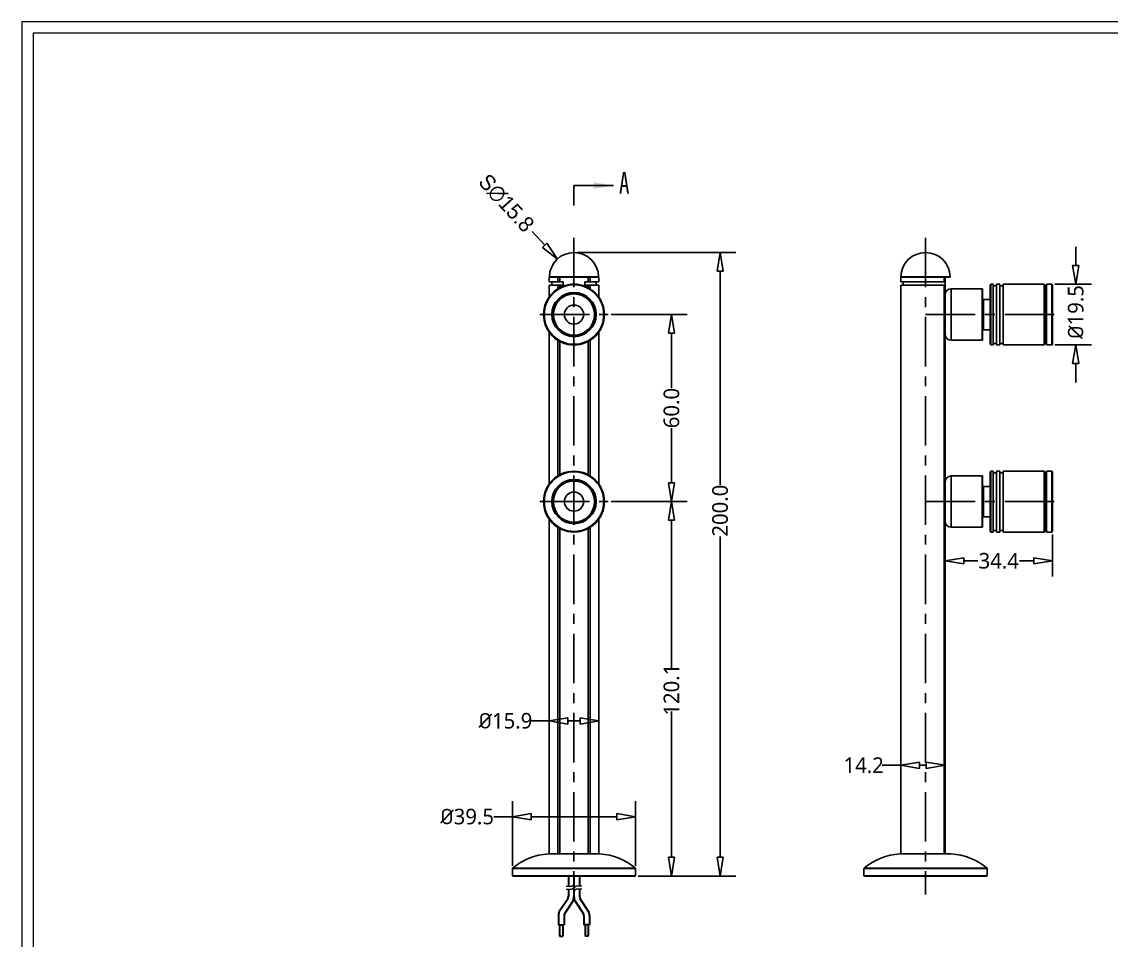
# Model space of a CAD drawing. Header units: millimetres. Extents: x 1051 to 2391, y -75 to 375.
# Drawn here: x 1050.7 to 1400.2, y 79.9 to 374.5 of the extents above; entities that cross this region are included whole.
import ezdxf

# ---------------------------------------------------------------- set-up
doc = ezdxf.new("R2010")
doc.units = ezdxf.units.MM
doc.linetypes.add('CENTER', pattern=[50.8, 31.75, -6.35, 6.35, -6.35])
doc.layers.get('0').update_dxf_attribs({"color": 8, "lineweight": 30})
doc.layers.get('Defpoints').update_dxf_attribs({"color": 6, "lineweight": 9})
for name, color, linetype, lineweight in [('Cable', 140, 'Continuous', 30), ('CenterLine', 1, 'CENTER', 9), ('Dimension', 136, 'Continuous', 9), ('SolidLine', 7, 'Continuous', 30)]:
    doc.layers.add(name, color=color, linetype=linetype, lineweight=lineweight)
doc.styles.add('SLDTEXTSTYLE5', font='TXT', dxfattribs={"width": 0.7})
doc.styles.get("Standard").update_dxf_attribs({"font": ''})
doc.styles.get('Standard').set_extended_font_data('Microsoft YaHei Light')
doc.dimstyles.new('DENGTECx1.5', dxfattribs={"dimtxt": 5, "dimasz": 6, "dimexe": 5, "dimexo": 1, "dimgap": 0.5, "dimtad": 0, "dimdec": 1, "dimzin": 0, "dimdsep": 46, "dimtxsty": 'Standard', "dimblk": 'CLOSEDBLANK', "dimcen": 1, "dimadec": 0, "dimazin": 3, "dimtfac": 1, "dimtdec": 1, "dimtofl": 0, "dimtmove": 0, "dimatfit": 3, "dimldrblk": 'CLOSEDBLANK', "dimfxl": 1, "dimtolj": 1, "dimtzin": 0, "dimarcsym": 0})

# ---------------------------------------------------------------- blocks, each defined once
blk = doc.blocks.new('_ClosedBlank')
at = {"color": 0, "linetype": 'ByBlock', "lineweight": -2}
for p, q in [((-1, 0.167), (0, 0)), ((-1, 0.167), (-1, -0.167)), ((0, 0), (-1, -0.167))]:
    blk.add_line(p, q, dxfattribs=at)
blk = doc.blocks.new('*D13')
at = {"layer": 'Defpoints', "color": 0, "lineweight": -3}
for p in [(1235.78, 150.26), (1219.88, 146.57), (1235.78, 146.57)]:
    blk.add_point(p, dxfattribs=at)
at = {"layer": 'Dimension', "color": 0, "lineweight": -2}
for p, q in [((1219.88, 147.57), (1219.88, 155.26)), ((1235.78, 147.57), (1235.78, 155.26)), ((1219.88, 150.26), (1213.88, 150.26)), ((1229.78, 150.26), (1225.88, 150.26))]:
    blk.add_line(p, q, dxfattribs=at)
at = {"layer": 'Dimension', "color": 0, "lineweight": -2, "xscale": 6, "yscale": 6, "zscale": 6, "rotation": 180}
blk.add_blockref('_ClosedBlank', (1219.88, 150.26), dxfattribs=at)
at = {"layer": 'Dimension', "color": 0, "lineweight": -2, "xscale": 6, "yscale": 6, "zscale": 6}
blk.add_blockref('_ClosedBlank', (1235.78, 150.26), dxfattribs=at)
at = {"layer": 'Dimension', "color": 0, "lineweight": -3, "insert": (1205.83, 150.26), "char_height": 5, "attachment_point": 5}
blk.add_mtext('\\A1;{\\fISOCPEUR|b0|i0|c134|p34;%%C}15.9', dxfattribs=at)
blk = doc.blocks.new('*D14')
at = {"layer": 'Defpoints', "color": 0, "lineweight": -3}
for p in [(1332.65, 132.91), (1346.85, 136.02), (1346.85, 132.91)]:
    blk.add_point(p, dxfattribs=at)
at = {"layer": 'Dimension', "color": 0, "lineweight": -2}
for p, q in [((1332.65, 133.91), (1332.65, 141.02)), ((1346.85, 133.91), (1346.85, 141.02)), ((1332.65, 136.02), (1326.65, 136.02)), ((1340.85, 136.02), (1338.65, 136.02))]:
    blk.add_line(p, q, dxfattribs=at)
at = {"layer": 'Dimension', "color": 0, "lineweight": -2, "xscale": 6, "yscale": 6, "zscale": 6, "rotation": 180}
blk.add_blockref('_ClosedBlank', (1332.65, 136.02), dxfattribs=at)
at = {"layer": 'Dimension', "color": 0, "lineweight": -2, "xscale": 6, "yscale": 6, "zscale": 6}
blk.add_blockref('_ClosedBlank', (1346.85, 136.02), dxfattribs=at)
at = {"layer": 'Dimension', "color": 0, "lineweight": -3, "insert": (1320.75, 136.02), "char_height": 5, "attachment_point": 5}
blk.add_mtext('\\A1;14.2', dxfattribs=at)
blk = doc.blocks.new('*D15')
at = {"layer": 'Defpoints', "color": 0, "lineweight": -3}
for p in [(1208.08, 119.54), (1208.08, 102.82), (1247.58, 102.82)]:
    blk.add_point(p, dxfattribs=at)
at = {"layer": 'Dimension', "color": 0, "lineweight": -2}
for p, q in [((1208.08, 103.82), (1208.08, 124.54)), ((1247.58, 103.82), (1247.58, 124.54)), ((1208.08, 119.54), (1202.08, 119.54)), ((1241.58, 119.54), (1214.08, 119.54))]:
    blk.add_line(p, q, dxfattribs=at)
at = {"layer": 'Dimension', "color": 0, "lineweight": -2, "xscale": 6, "yscale": 6, "zscale": 6, "rotation": 180}
blk.add_blockref('_ClosedBlank', (1208.08, 119.54), dxfattribs=at)
at = {"layer": 'Dimension', "color": 0, "lineweight": -2, "xscale": 6, "yscale": 6, "zscale": 6}
blk.add_blockref('_ClosedBlank', (1247.58, 119.54), dxfattribs=at)
at = {"layer": 'Dimension', "color": 0, "lineweight": -3, "insert": (1193.54, 119.54), "char_height": 5, "attachment_point": 5}
blk.add_mtext('\\A1;{\\fISOCPEUR|b0|i0|c134|p34;%%C}39.5', dxfattribs=at)
blk = doc.blocks.new('*D16')
at = {"layer": 'Defpoints', "color": 0, "lineweight": -3}
for p in [(1238.77, 220.6), (1259.12, 220.6), (1247.42, 100.5)]:
    blk.add_point(p, dxfattribs=at)
at = {"layer": 'Dimension', "color": 0, "lineweight": -2}
for p, q in [((1239.77, 220.6), (1264.12, 220.6)), ((1259.12, 214.6), (1259.12, 167.28)), ((1259.12, 106.5), (1259.12, 153.25)), ((1248.42, 100.5), (1264.12, 100.5))]:
    blk.add_line(p, q, dxfattribs=at)
at = {"layer": 'Dimension', "color": 0, "lineweight": -2, "xscale": 6, "yscale": 6, "zscale": 6}
for p, rotation in [((1259.12, 220.6), 90), ((1259.12, 100.5), 270)]:
    blk.add_blockref('_ClosedBlank', p, dxfattribs=dict(at, rotation=rotation))
at = {"layer": 'Dimension', "color": 0, "lineweight": -3, "insert": (1259.12, 160.27), "char_height": 5, "attachment_point": 5, "rotation": 90}
blk.add_mtext('\\A1;120.1', dxfattribs=at)
blk = doc.blocks.new('*D17')
at = {"layer": 'Defpoints', "color": 0, "lineweight": -3}
for p in [(1227.83, 300.5), (1274.72, 300.5), (1247.45, 100.5)]:
    blk.add_point(p, dxfattribs=at)
at = {"layer": 'Dimension', "color": 0, "lineweight": -2}
for p, q in [((1228.83, 300.5), (1279.72, 300.5)), ((1274.72, 294.5), (1274.72, 226.01)), ((1274.72, 106.5), (1274.72, 209.38)), ((1248.45, 100.5), (1279.72, 100.5))]:
    blk.add_line(p, q, dxfattribs=at)
at = {"layer": 'Dimension', "color": 0, "lineweight": -2, "xscale": 6, "yscale": 6, "zscale": 6}
for p, rotation in [((1274.72, 300.5), 90), ((1274.72, 100.5), 270)]:
    blk.add_blockref('_ClosedBlank', p, dxfattribs=dict(at, rotation=rotation))
at = {"layer": 'Dimension', "color": 0, "lineweight": -3, "insert": (1274.72, 217.7), "char_height": 5, "attachment_point": 5, "rotation": 90}
blk.add_mtext('\\A1;200.0', dxfattribs=at)
blk = doc.blocks.new('*D18')
at = {"layer": 'Defpoints', "color": 0, "lineweight": -3}
for p in [(1238.77, 280.6), (1259.12, 280.6), (1238.77, 220.6)]:
    blk.add_point(p, dxfattribs=at)
at = {"layer": 'Dimension', "color": 0, "lineweight": -2}
for p, q in [((1239.77, 280.6), (1264.12, 280.6)), ((1259.12, 274.6), (1259.12, 257.03)), ((1259.12, 226.6), (1259.12, 244.17)), ((1239.77, 220.6), (1264.12, 220.6))]:
    blk.add_line(p, q, dxfattribs=at)
at = {"layer": 'Dimension', "color": 0, "lineweight": -2, "xscale": 6, "yscale": 6, "zscale": 6}
for p, rotation in [((1259.12, 280.6), 90), ((1259.12, 220.6), 270)]:
    blk.add_blockref('_ClosedBlank', p, dxfattribs=dict(at, rotation=rotation))
at = {"layer": 'Dimension', "color": 0, "lineweight": -3, "insert": (1259.12, 250.6), "char_height": 5, "attachment_point": 5, "rotation": 90}
blk.add_mtext('\\A1;60.0', dxfattribs=at)
blk = doc.blocks.new('*D19')
at = {"layer": 'Defpoints', "color": 0, "lineweight": -3}
for p in [(1222.49, 298.42), (1233.18, 286.78)]:
    blk.add_point(p, dxfattribs=at)
at = {"layer": 'Dimension', "color": 0, "lineweight": -2}
for p, q in [((1214.38, 307.26), (1218.44, 302.84)), ((1227.83, 291.6), (1227.83, 293.6)), ((1226.83, 292.6), (1228.83, 292.6))]:
    blk.add_line(p, q, dxfattribs=at)
at = {"layer": 'Dimension', "color": 0, "lineweight": -2, "xscale": 6, "yscale": 6, "zscale": 6, "rotation": 312.5449376246881}
blk.add_blockref('_ClosedBlank', (1222.49, 298.42), dxfattribs=at)
at = {"layer": 'Dimension', "color": 0, "lineweight": -3, "insert": (1206.07, 316.31), "char_height": 5, "attachment_point": 5, "rotation": 312.5449}
blk.add_mtext('\\A1;{\\fGulim|b0|i0|c134|p0;S\\fGulim|b0|i0|c129|p0;∅15.8}', dxfattribs=at)
blk = doc.blocks.new('*D20')
at = {"layer": 'Defpoints', "color": 0, "lineweight": -3}
for p in [(1381.09, 290.35), (1388.78, 290.35), (1381.09, 270.85)]:
    blk.add_point(p, dxfattribs=at)
at = {"layer": 'Dimension', "color": 0, "lineweight": -2}
for p, q in [((1388.78, 296.35), (1388.78, 302.35)), ((1382.09, 290.35), (1393.78, 290.35)), ((1382.09, 270.85), (1393.78, 270.85)), ((1388.78, 264.85), (1388.78, 258.85))]:
    blk.add_line(p, q, dxfattribs=at)
at = {"layer": 'Dimension', "color": 0, "lineweight": -2, "xscale": 6, "yscale": 6, "zscale": 6}
for p, rotation in [((1388.78, 290.35), 270), ((1388.78, 270.85), 90)]:
    blk.add_blockref('_ClosedBlank', p, dxfattribs=dict(at, rotation=rotation))
at = {"layer": 'Dimension', "color": 0, "lineweight": -3, "insert": (1388.78, 281.41), "char_height": 5, "attachment_point": 5, "rotation": 90}
blk.add_mtext('\\A1;{\\fISOCPEUR|b0|i0|c134|p34;%%C}19.5', dxfattribs=at)
blk = doc.blocks.new('*D21')
at = {"layer": 'Defpoints', "color": 0, "lineweight": -3}
for p in [(1381.29, 211.05), (1346.85, 207.09), (1346.85, 201.59)]:
    blk.add_point(p, dxfattribs=at)
at = {"layer": 'Dimension', "color": 0, "lineweight": -2}
for p, q in [((1381.29, 210.05), (1381.29, 196.59)), ((1346.85, 206.09), (1346.85, 196.59)), ((1352.85, 201.59), (1357.42, 201.59)), ((1375.29, 201.59), (1370.73, 201.59))]:
    blk.add_line(p, q, dxfattribs=at)
at = {"layer": 'Dimension', "color": 0, "lineweight": -2, "xscale": 6, "yscale": 6, "zscale": 6, "rotation": 180}
blk.add_blockref('_ClosedBlank', (1346.85, 201.59), dxfattribs=at)
at = {"layer": 'Dimension', "color": 0, "lineweight": -2, "xscale": 6, "yscale": 6, "zscale": 6}
blk.add_blockref('_ClosedBlank', (1381.29, 201.59), dxfattribs=at)
at = {"layer": 'Dimension', "color": 0, "lineweight": -3, "insert": (1364.07, 201.59), "char_height": 5, "attachment_point": 5}
blk.add_mtext('\\A1;34.4', dxfattribs=at)

msp = doc.modelspace()

# ---------------------------------------------------------------- linework, layer by layer
at = {"layer": 'Cable'}
for p, q in [((1226.03, 100.5), (1226.03, 97.27)), ((1227.83, 100.5), (1227.83, 97.27)), ((1229.63, 100.5), (1229.63, 97.27)), ((1226.03, 96.27), (1226.03, 93.93)), ((1227.83, 96.27), (1227.83, 93.93)), ((1227.83, 96.27), (1227.83, 93.93)), ((1229.63, 96.27), (1229.63, 93.93)), ((1225.93, 93.26), (1223.02, 88.91)), ((1227.64, 92.71), (1224.74, 88.36)), ((1228.02, 92.71), (1230.93, 88.36)), ((1229.74, 93.26), (1232.64, 88.91)), ((1222.83, 87.69), (1222.83, 84.86)), ((1224.63, 87.69), (1224.63, 84.86)), ((1231.03, 87.69), (1231.03, 84.86)), ((1232.83, 87.69), (1232.83, 84.86)), ((1222.83, 84.86), (1224.63, 84.86)), ((1223.23, 84.86), (1223.23, 81.26)), ((1224.23, 84.86), (1224.23, 81.26)), ((1232.83, 84.86), (1231.03, 84.86)), ((1231.43, 84.86), (1231.43, 81.26)), ((1232.43, 84.86), (1232.43, 81.26)), ((1223.23, 81.26), (1224.23, 81.26)), ((1232.43, 81.26), (1231.43, 81.26))]:
    msp.add_line(p, q, dxfattribs=at)
for centre, radius, start, end in [((1223.83, 93.93), 2.2, 342.2553, 0), ((1223.83, 93.93), 4, 342.2553, 0), ((1231.83, 93.93), 4, 180, 197.7447), ((1231.83, 93.93), 2.2, 180, 197.7447), ((1226.83, 87.69), 4, 162.2553, 180), ((1226.83, 87.69), 2.2, 162.2553, 180), ((1228.83, 87.69), 2.2, 0, 17.7447), ((1228.83, 87.69), 4, 0, 17.7447)]:
    msp.add_arc(centre, radius, start, end, dxfattribs=at)
at = {"layer": 'CenterLine', "lineweight": -3, "ltscale": 0.5}
for p, q in [((1227.83, 305.22), (1227.83, 94.59)), ((1340.6, 305.22), (1340.6, 94.59)), ((1216.9, 280.6), (1238.77, 280.6)), ((1340.6, 280.6), (1382.74, 280.6)), ((1216.9, 220.6), (1238.77, 220.6)), ((1340.6, 220.6), (1382.74, 220.6))]:
    msp.add_line(p, q, dxfattribs=at)
at = {"layer": 'Defpoints'}
for points in [[(1688.62, -75.49), (1688.62, 374.51), (1050.7, 374.51), (1050.7, -75.49)], [(1685.02, -71.89), (1685.02, 370.91), (1054.3, 370.91), (1054.3, -71.89)]]:
    msp.add_lwpolyline(points, close=True, dxfattribs=at)
at = {"layer": 'Dimension', "lineweight": -3}
for q in [(1227.83, 315.62), (1240.53, 321.97)]:
    msp.add_line((1227.83, 321.97), q, dxfattribs=at)
at = {"layer": 'Dimension'}
for p, q in [((1225.3, 97.27), (1227.21, 97.27)), ((1225.3, 96.27), (1227.21, 96.27)), ((1227.21, 97.27), (1227.46, 97.7)), ((1227.21, 96.27), (1227.46, 96.7)), ((1227.46, 97.7), (1228.21, 96.84)), ((1227.46, 96.7), (1228.21, 95.84)), ((1228.46, 97.27), (1228.21, 96.84)), ((1228.46, 96.27), (1228.21, 95.84)), ((1230.37, 97.27), (1228.46, 97.27)), ((1230.37, 96.27), (1228.46, 96.27))]:
    msp.add_line(p, q, dxfattribs=at)
at = {"layer": 'Dimension', "lineweight": -3}
msp.add_solid([(1240.53, 321.97), (1234.18, 322.99), (1234.18, 320.95)], dxfattribs=at)
at = {"layer": 'SolidLine', "linetype": 'Continuous', "lineweight": 25}
for p, q in [((1219.88, 292.6), (1219.88, 291.1)), ((1219.88, 292.6), (1222.63, 292.6)), ((1219.88, 291.1), (1222.63, 291.1)), ((1219.94, 292.7), (1235.73, 292.7)), ((1220.68, 291.1), (1220.68, 290)), ((1222.63, 291.1), (1222.63, 292.6)), ((1222.63, 292.6), (1223.16, 292.6)), ((1223.28, 291.1), (1222.63, 291.1)), ((1232.51, 292.6), (1223.16, 292.6)), ((1223.28, 292.6), (1223.28, 291.1)), ((1223.28, 291.1), (1224.36, 291.1)), ((1224.36, 290), (1224.36, 291.1)), ((1231.31, 291.1), (1231.31, 290)), ((1231.31, 291.1), (1232.39, 291.1)), ((1232.39, 291.1), (1232.39, 292.6)), ((1233.04, 291.1), (1232.39, 291.1)), ((1232.51, 292.6), (1233.04, 292.6)), ((1233.04, 292.6), (1233.04, 291.1)), ((1233.04, 292.6), (1235.78, 292.6)), ((1233.04, 291.1), (1235.78, 291.1)), ((1234.98, 290), (1234.98, 291.1)), ((1235.78, 291.1), (1235.78, 292.6)), ((1332.65, 292.6), (1332.65, 291.1)), ((1332.65, 292.6), (1346.61, 292.6)), ((1332.65, 291.1), (1346.61, 291.1)), ((1332.7, 292.7), (1348.5, 292.7)), ((1333.45, 291.1), (1333.45, 290)), ((1346.61, 291.1), (1346.61, 292.6)), ((1346.61, 292.6), (1346.84, 292.6)), ((1346.85, 291.1), (1346.61, 291.1)), ((1348.4, 292.6), (1346.85, 292.6)), ((1346.85, 292.6), (1346.85, 291.1)), ((1346.85, 290), (1346.85, 291.1)), ((1361.49, 290.35), (1361.29, 290.15)), ((1361.29, 271.05), (1361.29, 290.15)), ((1362.29, 290.35), (1361.49, 290.35)), ((1361.49, 290.35), (1361.49, 270.85)), ((1362.29, 270.95), (1362.29, 290.35)), ((1364.39, 290.35), (1363.39, 290.35)), ((1363.39, 270.95), (1363.39, 290.35)), ((1364.39, 270.95), (1364.39, 290.35)), ((1378.69, 290.35), (1365.49, 290.35)), ((1365.49, 270.95), (1365.49, 290.35)), ((1378.89, 290.15), (1378.69, 290.35)), ((1378.69, 270.95), (1378.69, 290.35)), ((1378.89, 290.15), (1378.89, 271.15)), ((1381.09, 290.35), (1379.39, 290.35)), ((1379.39, 270.85), (1379.39, 290.35)), ((1381.09, 270.85), (1381.09, 290.35)), ((1381.29, 290.15), (1381.29, 271.05)), ((1219.88, 290), (1219.88, 286.24)), ((1219.88, 290), (1222.63, 290)), ((1223.28, 290), (1222.63, 290)), ((1222.63, 288.84), (1222.63, 290)), ((1223.28, 290), (1224.36, 290)), ((1223.28, 290), (1223.28, 289.22)), ((1231.31, 290), (1232.39, 290)), ((1233.04, 290), (1232.39, 290)), ((1232.39, 289.22), (1232.39, 290)), ((1233.04, 290), (1235.78, 290)), ((1233.04, 290), (1233.04, 288.84)), ((1235.78, 286.24), (1235.78, 290)), ((1332.65, 290), (1332.65, 107.6)), ((1332.65, 290), (1346.61, 290)), ((1346.61, 107.6), (1346.61, 290)), ((1346.85, 290), (1346.61, 290)), ((1346.85, 290), (1346.85, 284.88)), ((1358.75, 288.85), (1348.85, 288.85)), ((1348.85, 272.35), (1348.85, 288.85)), ((1358.75, 280.33), (1358.75, 288.85)), ((1358.85, 288.75), (1358.85, 280.33)), ((1363.39, 289.85), (1362.29, 289.85)), ((1365.49, 289.85), (1364.39, 289.85)), ((1379.39, 289.85), (1378.89, 289.85)), ((1346.85, 276.32), (1346.85, 284.88)), ((1359.21, 285.46), (1358.85, 285.71)), ((1361.29, 285.46), (1359.21, 285.46)), ((1359.21, 275.74), (1359.21, 285.46)), ((1358.75, 272.35), (1358.75, 280.33)), ((1358.85, 280.33), (1358.85, 272.45)), ((1219.88, 274.95), (1219.88, 226.24)), ((1235.78, 226.24), (1235.78, 274.95)), ((1358.85, 275.49), (1359.21, 275.74)), ((1359.21, 275.74), (1361.29, 275.74)), ((1222.63, 228.84), (1222.63, 272.36)), ((1223.28, 271.98), (1223.28, 229.22)), ((1232.39, 229.22), (1232.39, 271.98)), ((1233.04, 272.36), (1233.04, 228.84)), ((1348.85, 272.35), (1358.75, 272.35)), ((1361.29, 271.05), (1361.49, 270.85)), ((1361.49, 270.85), (1362.29, 270.85)), ((1362.29, 271.35), (1363.39, 271.35)), ((1362.29, 270.85), (1362.29, 270.95)), ((1363.39, 270.85), (1363.39, 270.95)), ((1363.39, 270.85), (1364.39, 270.85)), ((1364.39, 271.35), (1365.49, 271.35)), ((1364.39, 270.85), (1364.39, 270.95)), ((1365.49, 270.85), (1365.49, 270.95)), ((1365.49, 270.85), (1378.69, 270.85)), ((1378.69, 270.85), (1378.89, 271.05)), ((1378.69, 270.85), (1378.69, 270.95)), ((1378.89, 271.35), (1379.39, 271.35)), ((1378.89, 271.15), (1378.89, 271.05)), ((1379.39, 270.85), (1381.09, 270.85)), ((1358.75, 228.85), (1348.85, 228.85)), ((1348.85, 212.35), (1348.85, 228.85)), ((1358.75, 219.38), (1358.75, 228.85)), ((1358.85, 228.75), (1358.85, 219.4)), ((1361.49, 230.35), (1361.29, 230.15)), ((1361.29, 211.05), (1361.29, 230.15)), ((1362.29, 230.35), (1361.49, 230.35)), ((1361.49, 230.35), (1361.49, 210.85)), ((1362.29, 210.85), (1362.29, 230.35)), ((1363.39, 229.85), (1362.29, 229.85)), ((1364.39, 230.35), (1363.39, 230.35)), ((1363.39, 210.85), (1363.39, 230.35)), ((1364.39, 210.85), (1364.39, 230.35)), ((1365.49, 229.85), (1364.39, 229.85)), ((1378.69, 230.35), (1365.49, 230.35)), ((1365.49, 210.85), (1365.49, 230.35)), ((1378.89, 230.15), (1378.69, 230.35)), ((1378.69, 210.85), (1378.69, 230.35)), ((1378.89, 230.15), (1378.89, 211.05)), ((1379.39, 229.85), (1378.89, 229.85)), ((1381.09, 230.35), (1379.39, 230.35)), ((1379.39, 210.85), (1379.39, 230.35)), ((1381.09, 210.85), (1381.09, 230.35)), ((1381.29, 230.15), (1381.29, 211.05)), ((1346.85, 216.32), (1346.85, 224.88)), ((1359.21, 225.46), (1358.85, 225.71)), ((1361.29, 225.46), (1359.21, 225.46)), ((1359.21, 215.74), (1359.21, 225.46)), ((1358.75, 212.35), (1358.75, 219.38)), ((1358.85, 219.4), (1358.85, 212.45)), ((1219.88, 214.95), (1219.88, 107.6)), ((1235.78, 107.6), (1235.78, 214.95)), ((1346.85, 216.32), (1346.85, 107.6)), ((1358.85, 215.49), (1359.21, 215.74)), ((1359.21, 215.74), (1361.29, 215.74)), ((1222.63, 107.6), (1222.63, 212.36)), ((1223.28, 211.98), (1223.28, 107.6)), ((1232.39, 107.6), (1232.39, 211.98)), ((1233.04, 212.36), (1233.04, 107.6)), ((1348.85, 212.35), (1358.75, 212.35)), ((1361.29, 211.05), (1361.49, 210.85)), ((1361.49, 210.85), (1362.29, 210.85)), ((1362.29, 211.35), (1363.39, 211.35)), ((1363.39, 210.85), (1364.39, 210.85)), ((1364.39, 211.35), (1365.49, 211.35)), ((1365.49, 210.85), (1378.69, 210.85)), ((1378.69, 210.85), (1378.89, 211.05)), ((1378.89, 211.35), (1379.39, 211.35)), ((1378.89, 211.05), (1378.89, 211.05)), ((1379.39, 210.85), (1381.09, 210.85)), ((1236.09, 107.6), (1219.58, 107.6)), ((1219.59, 107.6), (1236.08, 107.6)), ((1332.35, 107.6), (1339.93, 107.6)), ((1348.85, 107.6), (1332.35, 107.6)), ((1339.93, 107.6), (1348.85, 107.6)), ((1208.08, 102.95), (1208.08, 100.6)), ((1247.58, 102.95), (1208.08, 102.95)), ((1208.12, 103.03), (1247.48, 103.03)), ((1247.48, 103.03), (1247.55, 103.03)), ((1247.58, 100.6), (1247.58, 102.95)), ((1320.85, 102.95), (1320.85, 100.6)), ((1338.99, 102.95), (1320.85, 102.95)), ((1320.89, 103.03), (1360.31, 103.03)), ((1360.35, 102.95), (1338.99, 102.95)), ((1360.35, 100.6), (1360.35, 102.95)), ((1208.08, 100.6), (1247.52, 100.6)), ((1247.42, 100.5), (1208.18, 100.5)), ((1247.48, 100.5), (1247.42, 100.5)), ((1247.52, 100.6), (1247.58, 100.6)), ((1320.85, 100.6), (1360.35, 100.6)), ((1360.25, 100.5), (1320.95, 100.5))]:
    msp.add_line(p, q, dxfattribs=at)
at = {"layer": 'SolidLine', "color": 7, "linetype": 'Continuous', "lineweight": 25}
msp.add_line((1346.85, 276.32), (1346.85, 224.88), dxfattribs=at)
at = {"layer": 'SolidLine', "linetype": 'Continuous', "lineweight": 25, "flags": 128}
for points in [[(1227.94, 270.85), (1227.53, 270.85), (1226.42, 270.95)], [(1229.06, 210.93), (1228.65, 210.88), (1227.54, 210.85)]]:
    msp.add_lwpolyline(points, dxfattribs=at)
at = {"layer": 'SolidLine', "linetype": 'Continuous', "lineweight": 25}
for centre, radius in [((1227.83, 280.6), 9.75), ((1227.83, 280.6), 9.55), ((1227.83, 280.6), 7.1), ((1227.83, 280.6), 6.87), ((1227.83, 280.6), 6.6), ((1227.83, 280.6), 3.06), ((1227.83, 220.6), 9.75), ((1227.83, 220.6), 9.55), ((1227.83, 220.6), 7.1), ((1227.83, 220.6), 6.87), ((1227.83, 220.6), 6.6), ((1227.83, 220.6), 3.07)]:
    msp.add_circle(centre, radius, dxfattribs=at)
for centre, radius, start, end in [((1227.83, 292.6), 7.9, 0.7346, 179.2654), ((1340.6, 292.6), 7.9, 0.7346, 179.2654), ((1220.04, 292.7), 0.1, 179.2654, 270), ((1235.63, 292.7), 0.1, 270, 0.7346), ((1332.8, 292.7), 0.1, 179.2654, 270), ((1348.4, 292.7), 0.1, 270, 0.7346), ((1381.09, 290.15), 0.2, 0, 90), ((1348.85, 286.85), 2, 90, 180), ((1358.75, 288.75), 0.1, 0, 90), ((1227.83, 280.6), 9.75, 180.6156, 261.6496), ((1348.85, 274.35), 2, 180, 270), ((1358.75, 272.45), 0.1, 270, 0), ((1381.09, 271.05), 0.2, 270, 0), ((1348.85, 226.85), 2, 90, 180), ((1358.75, 228.75), 0.1, 0, 90), ((1381.09, 230.15), 0.2, 0, 90), ((1227.83, 220.6), 9.75, 187.221, 268.2551), ((1348.85, 214.35), 2, 180, 270), ((1358.75, 212.45), 0.1, 270, 0), ((1381.09, 211.05), 0.2, 270, 0), ((1220.9, 87.64), 20, 93.7729, 129.7047), ((1219.59, 107.5), 0.1, 90, 93.7729), ((1236.08, 107.5), 0.1, 86.2271, 90), ((1234.77, 87.64), 20, 50.2953, 86.2271), ((1333.66, 87.64), 20, 93.7729, 129.7047), ((1332.35, 107.5), 0.1, 90, 93.7729), ((1347.54, 87.64), 20, 50.2953, 86.2271), ((1348.85, 107.5), 0.1, 86.2271, 90), ((1208.18, 102.95), 0.1, 129.7047, 180), ((1247.48, 102.95), 0.1, 0, 50.2953), ((1320.95, 102.95), 0.1, 129.7047, 180), ((1360.25, 102.95), 0.1, 0, 50.2953), ((1208.18, 100.6), 0.1, 180, 270), ((1247.48, 100.6), 0.1, 270, 0), ((1320.95, 100.6), 0.1, 180, 270), ((1360.25, 100.6), 0.1, 270, 0)]:
    msp.add_arc(centre, radius, start, end, dxfattribs=at)

# ---------------------------------------------------------------- texts
at = {"layer": 'Dimension', "lineweight": -3, "insert": (1242.27, 326.35), "char_height": 7, "attachment_point": 1, "style": 'SLDTEXTSTYLE5'}
msp.add_mtext('A', dxfattribs=at)

# ---------------------------------------------------------------- dimensions: what is measured, and where the dimension line sits
at = {"layer": 'Dimension', "lineweight": -3}
dim = msp.add_diameter_dim_2p(p1=(1233.18, 286.78), p2=(1222.49, 298.42), text='{\\fGulim|b0|i0|c134|p0;S\\fGulim|b0|i0|c129|p0;<>}', dimstyle='DENGTECx1.5', dxfattribs=at)
dim.commit()
dim.dimension.update_dxf_attribs({"geometry": '*D19', "text_midpoint": (1206.07, 316.31)})
dim = msp.add_linear_dim(base=(1388.78, 290.35), p1=(1381.09, 270.85), p2=(1381.09, 290.35), angle=90, text='{\\fISOCPEUR|b0|i0|c134|p34;%%C}<>', dimstyle='DENGTECx1.5', dxfattribs=at)
dim.commit()
dim.dimension.update_dxf_attribs({"geometry": '*D20', "text_midpoint": (1388.78, 281.41), "dimtype": 160})
for base, p1, p2, picture, middle in [((1274.72, 300.5), (1247.45, 100.5), (1227.83, 300.5), '*D17', (1274.72, 217.7)), ((1259.12, 220.6), (1247.42, 100.5), (1238.77, 220.6), '*D16', (1259.12, 160.27))]:
    dim = msp.add_linear_dim(base=base, p1=p1, p2=p2, angle=90, dimstyle='DENGTECx1.5', dxfattribs=at)
    dim.commit()
    dim.dimension.update_dxf_attribs({"geometry": picture, "text_midpoint": middle, "dimtype": 160})
dim = msp.add_linear_dim(base=(1259.12, 280.6), p1=(1238.77, 220.6), p2=(1238.77, 280.6), angle=90, dimstyle='DENGTECx1.5', dxfattribs=at)
dim.commit()
dim.dimension.update_dxf_attribs({"geometry": '*D18', "text_midpoint": (1259.12, 250.6)})
dim = msp.add_linear_dim(base=(1346.85, 201.59), p1=(1381.29, 211.05), p2=(1346.85, 207.09), dimstyle='DENGTECx1.5', dxfattribs=at)
dim.commit()
dim.dimension.update_dxf_attribs({"geometry": '*D21', "text_midpoint": (1364.07, 201.59)})
for base, p1, p2, picture, middle in [((1235.78, 150.26), (1219.88, 146.57), (1235.78, 146.57), '*D13', (1205.83, 150.26)), ((1208.08, 119.54), (1247.58, 102.82), (1208.08, 102.82), '*D15', (1193.54, 119.54))]:
    dim = msp.add_linear_dim(base=base, p1=p1, p2=p2, text='{\\fISOCPEUR|b0|i0|c134|p34;%%C}<>', dimstyle='DENGTECx1.5', dxfattribs=at)
    dim.commit()
    dim.dimension.update_dxf_attribs({"geometry": picture, "text_midpoint": middle, "dimtype": 160})
dim = msp.add_linear_dim(base=(1346.85, 136.02), p1=(1332.65, 132.91), p2=(1346.85, 132.91), dimstyle='DENGTECx1.5', dxfattribs=at)
dim.commit()
dim.dimension.update_dxf_attribs({"geometry": '*D14', "text_midpoint": (1320.75, 136.02), "dimtype": 160})

doc.saveas('drawing.dxf')
